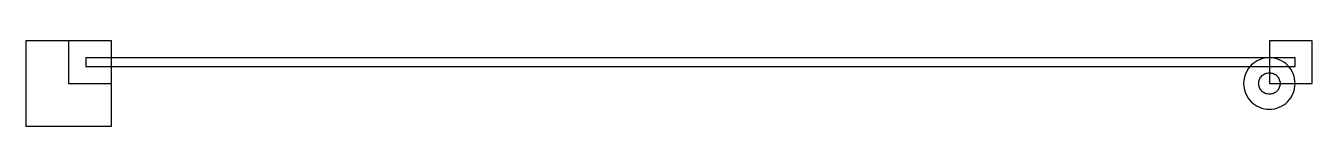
# Model space of a CAD drawing. Header units: millimetres. Extents: x 2.5 to 17.5, y 4.5 to 5.5.
import ezdxf

# ---------------------------------------------------------------- set-up
doc = ezdxf.new("R2010")
doc.units = ezdxf.units.MM
doc.layers.add('PCB_LAYERS', color=7, linetype='CONTINUOUS')

msp = doc.modelspace()

# ---------------------------------------------------------------- linework, layer by layer
at = {"layer": 'PCB_LAYERS', "color": 35, "true_color": 0xb87333}
for points in [[(3.5, 5.5), (2.5, 5.5), (2.5, 4.5), (3.5, 4.5)], [(3, 5), (3.5, 5), (3.5, 5.5), (3, 5.5)], [(3, 5), (3.5, 5), (3.5, 5.5), (3, 5.5)], [(3, 5), (3.5, 5), (3.5, 5.5), (3, 5.5)], [(17, 5), (17.5, 5), (17.5, 5.5), (17, 5.5)], [(17, 5), (17.5, 5), (17.5, 5.5), (17, 5.5)], [(17, 5), (17.5, 5), (17.5, 5.5), (17, 5.5)], [(17.3, 5.3), (3.2, 5.3), (3.2, 5.2), (17.3, 5.2)], [(17.029405, 4.701445), (17.058527, 4.705765), (17.087085, 4.712918), (17.114805, 4.722837), (17.141419, 4.735424), (17.166671, 4.75056), (17.190317, 4.768097), (17.212132, 4.787868), (17.231903, 4.809683), (17.24944, 4.833329), (17.264576, 4.858581), (17.277163, 4.885195), (17.287082, 4.912915), (17.294235, 4.941473), (17.298555, 4.970595), (17.3, 5), (17.298555, 5.029405), (17.294235, 5.058527), (17.287082, 5.087085), (17.277163, 5.114805), (17.264576, 5.141419), (17.24944, 5.166671), (17.231903, 5.190317), (17.212132, 5.212132), (17.190317, 5.231903), (17.166671, 5.24944), (17.141419, 5.264576), (17.114805, 5.277163), (17.087085, 5.287082), (17.058527, 5.294235), (17.029405, 5.298555), (17, 5.3), (16.970595, 5.298555), (16.941473, 5.294235), (16.912915, 5.287082), (16.885195, 5.277163), (16.858581, 5.264576), (16.833329, 5.24944), (16.809683, 5.231903), (16.787868, 5.212132), (16.768097, 5.190317), (16.75056, 5.166671), (16.735424, 5.141419), (16.722837, 5.114805), (16.712918, 5.087085), (16.705765, 5.058527), (16.701445, 5.029405), (16.7, 5), (16.701445, 4.970595), (16.705765, 4.941473), (16.712918, 4.912915), (16.722837, 4.885195), (16.735424, 4.858581), (16.75056, 4.833329), (16.768097, 4.809683), (16.787868, 4.787868), (16.809683, 4.768097), (16.833329, 4.75056), (16.858581, 4.735424), (16.885195, 4.722837), (16.912915, 4.712918), (16.941473, 4.705765), (16.970595, 4.701445), (17, 4.7)], [(17.029405, 4.701445), (17.058527, 4.705765), (17.087085, 4.712918), (17.114805, 4.722837), (17.141419, 4.735424), (17.166671, 4.75056), (17.190317, 4.768097), (17.212132, 4.787868), (17.231903, 4.809683), (17.24944, 4.833329), (17.264576, 4.858581), (17.277163, 4.885195), (17.287082, 4.912915), (17.294235, 4.941473), (17.298555, 4.970595), (17.3, 5), (17.298555, 5.029405), (17.294235, 5.058527), (17.287082, 5.087085), (17.277163, 5.114805), (17.264576, 5.141419), (17.24944, 5.166671), (17.231903, 5.190317), (17.212132, 5.212132), (17.190317, 5.231903), (17.166671, 5.24944), (17.141419, 5.264576), (17.114805, 5.277163), (17.087085, 5.287082), (17.058527, 5.294235), (17.029405, 5.298555), (17, 5.3), (16.970595, 5.298555), (16.941473, 5.294235), (16.912915, 5.287082), (16.885195, 5.277163), (16.858581, 5.264576), (16.833329, 5.24944), (16.809683, 5.231903), (16.787868, 5.212132), (16.768097, 5.190317), (16.75056, 5.166671), (16.735424, 5.141419), (16.722837, 5.114805), (16.712918, 5.087085), (16.705765, 5.058527), (16.701445, 5.029405), (16.7, 5), (16.701445, 4.970595), (16.705765, 4.941473), (16.712918, 4.912915), (16.722837, 4.885195), (16.735424, 4.858581), (16.75056, 4.833329), (16.768097, 4.809683), (16.787868, 4.787868), (16.809683, 4.768097), (16.833329, 4.75056), (16.858581, 4.735424), (16.885195, 4.722837), (16.912915, 4.712918), (16.941473, 4.705765), (16.970595, 4.701445), (17, 4.7)], [(16.987748, 4.875602), (16.975614, 4.877402), (16.963715, 4.880383), (16.952165, 4.884516), (16.941076, 4.88976), (16.930554, 4.896067), (16.920701, 4.903374), (16.911612, 4.911612), (16.903374, 4.920701), (16.896067, 4.930554), (16.88976, 4.941076), (16.884516, 4.952165), (16.880383, 4.963715), (16.877402, 4.975614), (16.875602, 4.987748), (16.875, 5), (16.875602, 5.012252), (16.877402, 5.024386), (16.880383, 5.036285), (16.884516, 5.047835), (16.88976, 5.058924), (16.896067, 5.069446), (16.903374, 5.079299), (16.911612, 5.088388), (16.920701, 5.096626), (16.930554, 5.103933), (16.941076, 5.11024), (16.952165, 5.115484), (16.963715, 5.119617), (16.975614, 5.122598), (16.987748, 5.124398), (17, 5.125), (17.012252, 5.124398), (17.024386, 5.122598), (17.036285, 5.119617), (17.047835, 5.115484), (17.058924, 5.11024), (17.069446, 5.103933), (17.079299, 5.096626), (17.088388, 5.088388), (17.096626, 5.079299), (17.103933, 5.069446), (17.11024, 5.058924), (17.115484, 5.047835), (17.119617, 5.036285), (17.122598, 5.024386), (17.124398, 5.012252), (17.125, 5), (17.124398, 4.987748), (17.122598, 4.975614), (17.119617, 4.963715), (17.115484, 4.952165), (17.11024, 4.941076), (17.103933, 4.930554), (17.096626, 4.920701), (17.088388, 4.911612), (17.079299, 4.903374), (17.069446, 4.896067), (17.058924, 4.88976), (17.047835, 4.884516), (17.036285, 4.880383), (17.024386, 4.877402), (17.012252, 4.875602), (17, 4.875)], [(16.987748, 4.875602), (16.975614, 4.877402), (16.963715, 4.880383), (16.952165, 4.884516), (16.941076, 4.88976), (16.930554, 4.896067), (16.920701, 4.903374), (16.911612, 4.911612), (16.903374, 4.920701), (16.896067, 4.930554), (16.88976, 4.941076), (16.884516, 4.952165), (16.880383, 4.963715), (16.877402, 4.975614), (16.875602, 4.987748), (16.875, 5), (16.875602, 5.012252), (16.877402, 5.024386), (16.880383, 5.036285), (16.884516, 5.047835), (16.88976, 5.058924), (16.896067, 5.069446), (16.903374, 5.079299), (16.911612, 5.088388), (16.920701, 5.096626), (16.930554, 5.103933), (16.941076, 5.11024), (16.952165, 5.115484), (16.963715, 5.119617), (16.975614, 5.122598), (16.987748, 5.124398), (17, 5.125), (17.012252, 5.124398), (17.024386, 5.122598), (17.036285, 5.119617), (17.047835, 5.115484), (17.058924, 5.11024), (17.069446, 5.103933), (17.079299, 5.096626), (17.088388, 5.088388), (17.096626, 5.079299), (17.103933, 5.069446), (17.11024, 5.058924), (17.115484, 5.047835), (17.119617, 5.036285), (17.122598, 5.024386), (17.124398, 5.012252), (17.125, 5), (17.124398, 4.987748), (17.122598, 4.975614), (17.119617, 4.963715), (17.115484, 4.952165), (17.11024, 4.941076), (17.103933, 4.930554), (17.096626, 4.920701), (17.088388, 4.911612), (17.079299, 4.903374), (17.069446, 4.896067), (17.058924, 4.88976), (17.047835, 4.884516), (17.036285, 4.880383), (17.024386, 4.877402), (17.012252, 4.875602), (17, 4.875)]]:
    msp.add_lwpolyline(points, close=True, dxfattribs=at)

doc.saveas('drawing.dxf')
